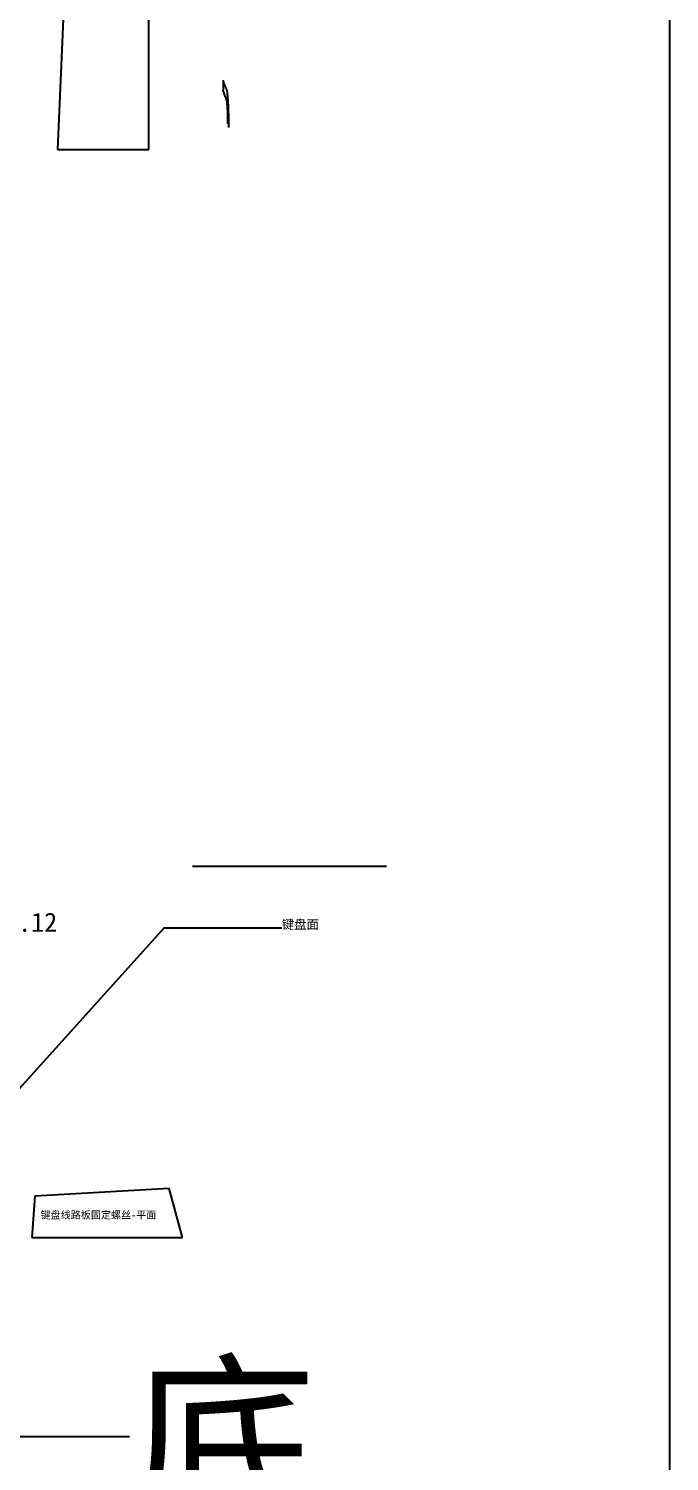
# Model space of a CAD drawing. Header units: inches. Extents: x -850 to 339, y -315 to 884.
# Drawn here: x -488.2 to -320.9, y 248.9 to 622.6 of the extents above; entities that cross this region are included whole.
import ezdxf

# ---------------------------------------------------------------- set-up
doc = ezdxf.new("R2010")
doc.units = ezdxf.units.IN
doc.header["$MEASUREMENT"] = 0
doc.layers.add('1', color=7, linetype='Continuous', true_color=0xffffff)
doc.layers.add('200', color=7, linetype='Continuous', true_color=0xffffff)
doc.dimstyles.get("Standard").update_dxf_attribs({"dimtxt": 5, "dimasz": 0.18, "dimexe": 0.18, "dimexo": 0.0625, "dimgap": 0.09, "dimtad": 0, "dimtih": 1, "dimtoh": 1, "dimzin": 0, "dimdsep": 46, "dimtxsty": 'Standard', "dimcen": 0.09, "dimclrt": 3, "dimadec": 0, "dimazin": 0, "dimtfac": 1, "dimtofl": 0, "dimtmove": 0, "dimatfit": 3, "dimfxl": 0, "dimtolj": 1, "dimtzin": 0, "dimarcsym": 0})

# ---------------------------------------------------------------- blocks, each defined once
blk = doc.blocks.new('*D110')
at = {"color": 0, "lineweight": -2}
for p, q in [((-530.82, 389.32), (-494.27, 389.32)), ((-494.45, 389.32), (-494.45, 389.5)), ((-494.45, 389.5), (-494.27, 389.5)), ((-494.45, 387.37), (-494.45, 389.14)), ((-530.82, 387.19), (-494.27, 387.19))]:
    blk.add_line(p, q, dxfattribs=at)
at = {"color": 0}
for points in [[(-494.48, 389.14), (-494.42, 389.14), (-494.45, 389.32)], [(-494.48, 387.37), (-494.42, 387.37), (-494.45, 387.19)]]:
    blk.add_solid(points, dxfattribs=at)
at = {"layer": 'Defpoints', "color": 0}
for p in [(-530.88, 389.32), (-494.45, 389.32), (-530.88, 387.19)]:
    blk.add_point(p, dxfattribs=at)
at = {"color": 3, "insert": (-487.51, 389.5), "char_height": 5, "attachment_point": 5}
blk.add_mtext('\\A1;2.12', dxfattribs=at)

msp = doc.modelspace()

# ---------------------------------------------------------------- linework, layer by layer
at = {"color": 3}
for p, q in [((-477.899, 653.43), (-480.654, 591.055)), ((-456.778, 591.055), (-456.778, 644.257)), ((-480.654, 591.055), (-456.778, 591.055)), ((-486.508, 318.049), (-487.319, 307.319)), ((-451.443, 320.074), (-486.508, 318.049)), ((-447.998, 307.319), (-451.443, 320.074)), ((-487.319, 307.319), (-447.998, 307.319))]:
    msp.add_line(p, q, dxfattribs=at)
at = {"color": 1}
msp.add_lwpolyline([(-735.501, 798.518), (-320.916, 798.518), (-320.916, 112.781), (-735.501, 112.781)], close=True, dxfattribs=at)
at = {"color": 3}
for points in [[(-452.824, 388.07), (-510.38, 324.28), (-502.227, 324.28), (-505.519, 335.29), (-510.36, 324.28)], [(-452.824, 388.07), (-422.085, 388.07)], [(-521.637, 291.501), (-495.253, 255.412), (-461.811, 255.412)]]:
    msp.add_lwpolyline(points, dxfattribs=at)
at = {"layer": '1', "color": 251}
msp.add_line((-445.403, 404.137), (-394.764, 404.137), dxfattribs=at)
at = {"layer": '200', "color": 9}
msp.add_line((-437.414, 609.078), (-437.414, 606.575), dxfattribs=at)
for points, knots in [([(-436.434, 606.709), (-436.448, 606.743), (-436.476, 606.81), (-436.517, 606.91), (-436.558, 607.007), (-436.597, 607.101), (-436.635, 607.194), (-436.673, 607.284), (-436.71, 607.372), (-436.745, 607.458), (-436.78, 607.542), (-436.814, 607.623), (-436.847, 607.702), (-436.879, 607.779), (-436.91, 607.854), (-436.94, 607.926), (-436.969, 607.996), (-436.997, 608.064), (-437.024, 608.13), (-437.051, 608.194), (-437.076, 608.255), (-437.101, 608.314), (-437.124, 608.371), (-437.147, 608.426), (-437.169, 608.478), (-437.19, 608.528), (-437.21, 608.576), (-437.229, 608.622), (-437.247, 608.665), (-437.264, 608.707), (-437.28, 608.746), (-437.295, 608.782), (-437.31, 608.817), (-437.323, 608.849), (-437.336, 608.879), (-437.347, 608.907), (-437.358, 608.933), (-437.367, 608.956), (-437.376, 608.977), (-437.384, 608.996), (-437.391, 609.013), (-437.397, 609.028), (-437.402, 609.04), (-437.406, 609.05), (-437.41, 609.058), (-437.412, 609.063), (-437.414, 609.068)], [0, 0, 0, 0, 0.021869, 0.0437294, 0.0655814, 0.0874249, 0.1092604, 0.1310879, 0.1529075, 0.1747195, 0.1965241, 0.2183213, 0.2401114, 0.2618945, 0.2836709, 0.3054406, 0.3272039, 0.3489609, 0.3707117, 0.3924567, 0.4141958, 0.4359294, 0.4576575, 0.4793804, 0.5010982, 0.522811, 0.5445192, 0.5662227, 0.5879219, 0.6096168, 0.6313077, 0.6529947, 0.674678, 0.6963577, 0.7180341, 0.7397073, 0.7613774, 0.7830447, 0.8047094, 0.8263715, 0.8480313, 0.8696889, 0.8913446, 0.9129984, 0.9346507, 1, 1, 1, 1]), ([(-436.411, 603.803), (-436.432, 603.899), (-436.452, 603.964), (-436.482, 604.048), (-436.492, 604.073), (-436.512, 604.124), (-436.522, 604.15), (-436.551, 604.229), (-436.57, 604.282), (-436.608, 604.387), (-436.626, 604.437), (-436.717, 604.683), (-436.785, 604.865), (-436.973, 605.375), (-437.078, 605.657), (-437.245, 606.111), (-437.308, 606.284), (-437.392, 606.516), (-437.414, 606.58), (-437.414, 606.573)], [0, 0, 0, 0, 0.03125, 0.03125, 0.046875, 0.046875, 0.0625, 0.0625, 0.09375, 0.09375, 0.125, 0.125, 0.25, 0.25, 0.5, 0.5, 0.75, 0.75, 1, 1, 1, 1]), ([(-435.903, 596.818), (-435.903, 597.118), (-435.904, 597.721), (-435.916, 598.915), (-435.943, 600.37), (-435.996, 601.997), (-436.065, 603.454), (-436.147, 604.686), (-436.239, 605.666), (-436.32, 606.247), (-436.385, 606.568), (-436.417, 606.662), (-436.434, 606.709)], [0, 0, 0, 0, 0.0624604, 0.1253673, 0.2504013, 0.3753001, 0.5000544, 0.6247244, 0.749492, 0.8745012, 0.9373967, 1, 1, 1, 1]), ([(-436.126, 597.782), (-436.131, 599.174), (-436.162, 600.512), (-436.268, 602.664), (-436.337, 603.455), (-436.411, 603.803)], [0, 0, 0, 0, 0.5, 0.5, 1, 1, 1, 1])]:
    msp.add_open_spline(points, degree=3, knots=knots, dxfattribs=at)

# ---------------------------------------------------------------- texts
at = {"color": 3, "attachment_point": 1}
for s, insert, char_height, width in [('{\\fSimSun|b0|i0|c134|p54;键盘面}', (-422.085, 390.167), 2.36561, 686.91385), ('{\\fSimSun|b0|i0|c134|p54;底}', (-461.811, 272.068), 35.72929, 2684.98246)]:
    msp.add_mtext(s, dxfattribs=dict(at, insert=insert, char_height=char_height, width=width))
at = {"color": 1, "insert": (-485.062, 314.15), "char_height": 1.92681, "width": 690.96539, "attachment_point": 1}
msp.add_mtext('{\\fSimSun|b0|i0|c134|p54;键盘线路板固定螺丝-平面}', dxfattribs=at)

# ---------------------------------------------------------------- dimensions: what is measured, and where the dimension line sits
at = {"color": 1}
dim = msp.add_linear_dim(base=(-494.449, 389.315), p1=(-530.879, 387.191), p2=(-530.879, 389.315), angle=90, dimstyle='Standard', dxfattribs=at)
dim.commit()
dim.dimension.update_dxf_attribs({"geometry": '*D110', "text_midpoint": (-487.512, 389.495)})

doc.saveas('drawing.dxf')
